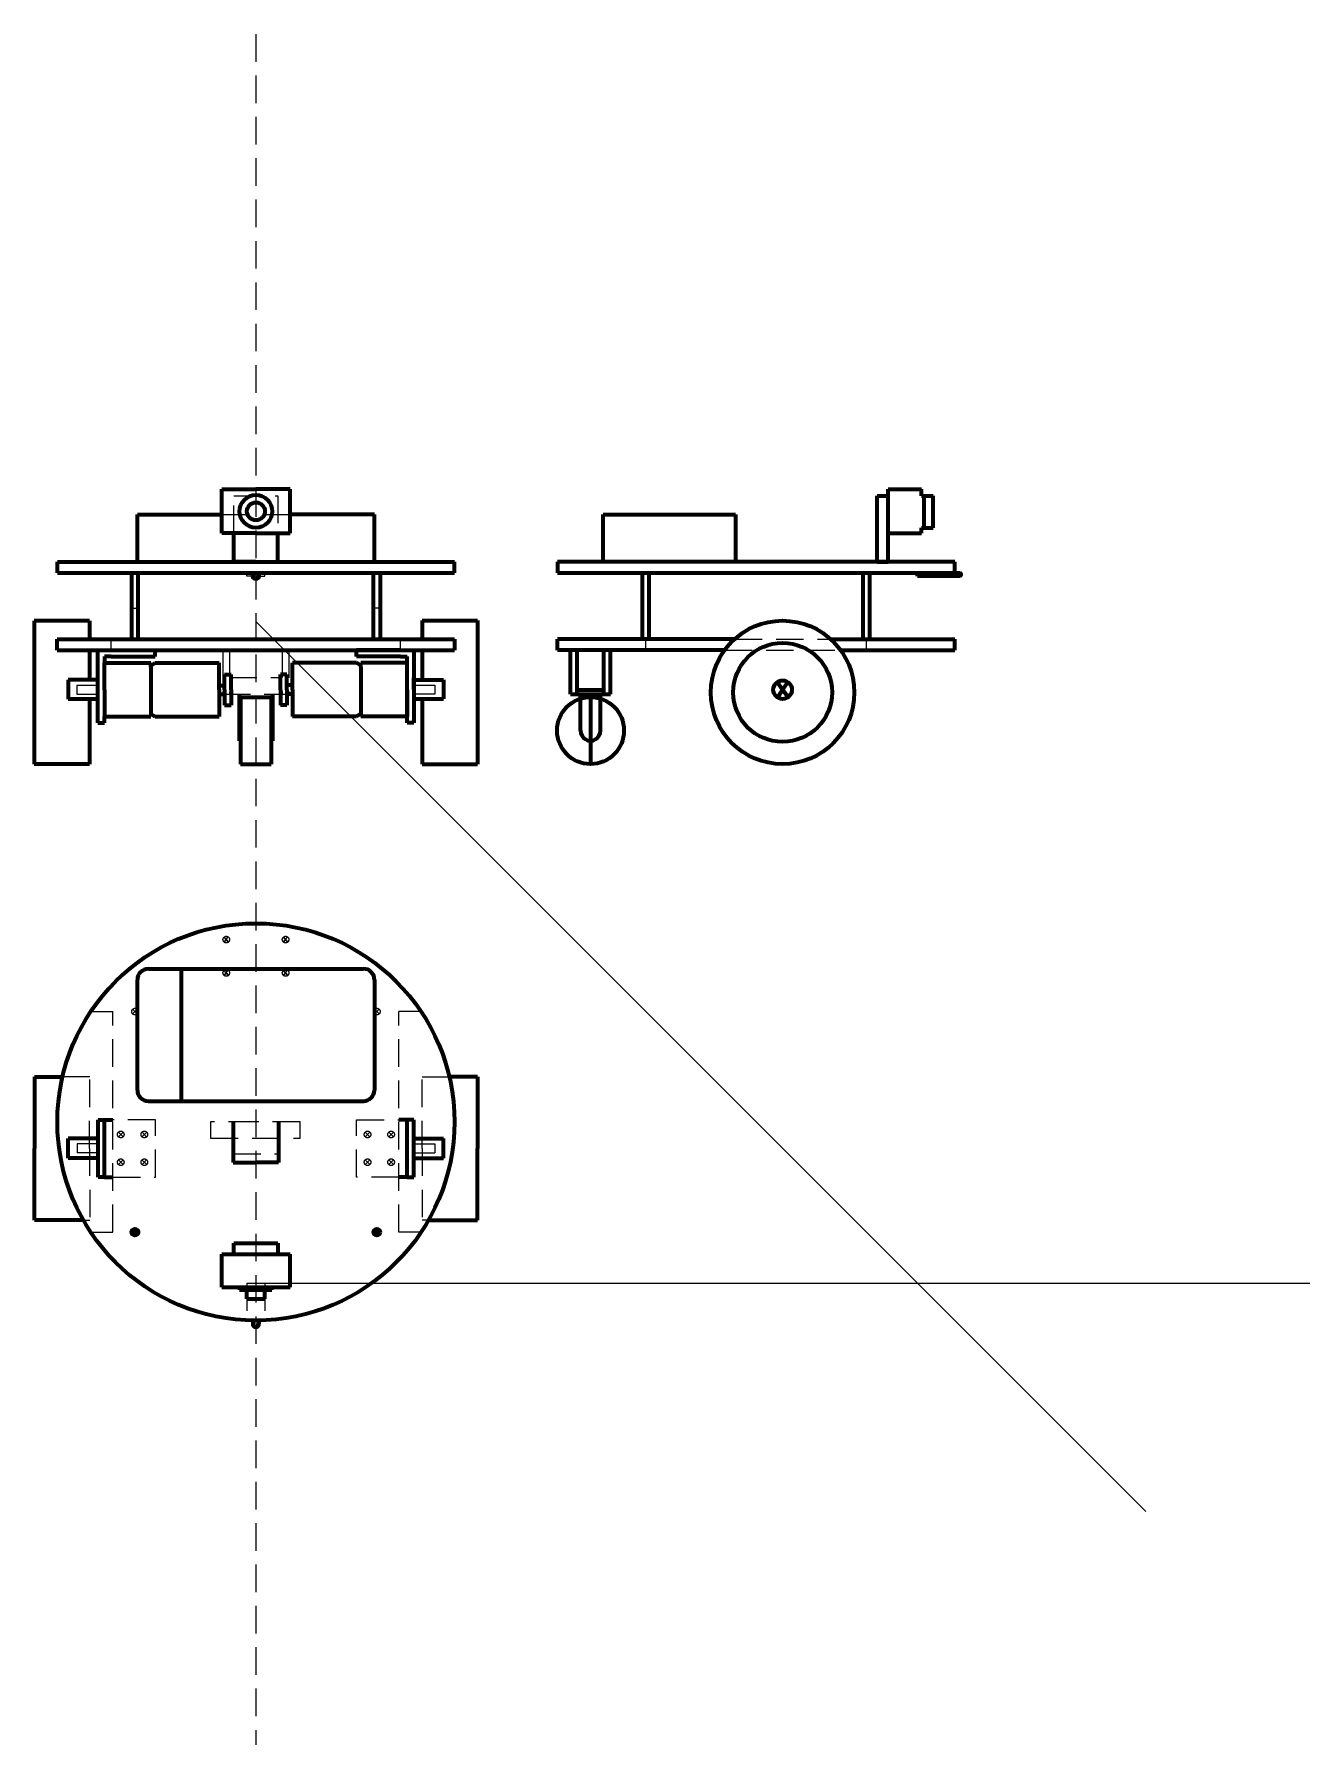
# Model space of a CAD drawing. Header units: millimetres. Extents: x 8094 to 9720, y 1646 to 2222.
# Drawn here: x 9662.1 to 9719.9, y 1646 to 1723.5 of the extents above; entities that cross this region are included whole.
import ezdxf

# ---------------------------------------------------------------- set-up
doc = ezdxf.new("R2010")
doc.units = ezdxf.units.MM
doc.header["$LTSCALE"] = 5
doc.linetypes.add('HIDDEN', pattern=[0.375, 0.25, -0.125])
for name, color, linetype, lineweight in [('AM_5', 3, 'Continuous', 25), ('khuat', 6, 'HIDDEN', 9), ('net dam', 7, 'Continuous', 120)]:
    doc.layers.add(name, color=color, linetype=linetype, lineweight=lineweight)

msp = doc.modelspace()

# ---------------------------------------------------------------- linework, layer by layer
at = {"layer": 'AM_5'}
for p, q in [((9672.159, 1696.878), (9712.506, 1656.531)), ((9672.565, 1666.887), (9719.936, 1666.887))]:
    msp.add_line(p, q, dxfattribs=at)
at = {"layer": 'khuat'}
for p, q in [((9672.159, 1723.505), (9672.159, 1645.961)), ((9671.164, 1700.885), (9671.164, 1702.586)), ((9671.164, 1702.586), (9673.164, 1702.586)), ((9673.164, 1702.586), (9673.164, 1700.885)), ((9670.614, 1701.727), (9673.714, 1701.727)), ((9671.754, 1698.944), (9671.754, 1699.085)), ((9672.574, 1698.944), (9672.574, 1699.085)), ((9672.159, 1698.944), (9671.749, 1698.944)), ((9672.159, 1698.944), (9672.569, 1698.944)), ((9666.521, 1697.492), (9666.821, 1697.492)), ((9677.797, 1697.492), (9677.497, 1697.492)), ((9665.606, 1695.589), (9665.606, 1696.089)), ((9665.606, 1695.589), (9665.606, 1696.089)), ((9678.722, 1695.589), (9678.722, 1696.089)), ((9678.722, 1695.589), (9678.722, 1696.089)), ((9689.839, 1695.585), (9689.839, 1696.085)), ((9693.865, 1696.085), (9698.213, 1696.085)), ((9699.839, 1695.585), (9699.839, 1696.085)), ((9670.669, 1695.581), (9670.669, 1693.581)), ((9670.969, 1695.588), (9670.969, 1693.581)), ((9673.359, 1695.588), (9673.359, 1693.581)), ((9673.659, 1695.581), (9673.659, 1693.581)), ((9693.413, 1695.585), (9698.664, 1695.585)), ((9664.996, 1693.988), (9664.046, 1693.988)), ((9664.046, 1693.988), (9664.046, 1693.588)), ((9664.046, 1693.588), (9664.996, 1693.588)), ((9670.669, 1693.581), (9673.659, 1693.581)), ((9670.959, 1694.339), (9673.359, 1694.339)), ((9679.322, 1693.989), (9680.272, 1693.989)), ((9680.272, 1693.589), (9679.322, 1693.589)), ((9680.272, 1693.989), (9680.272, 1693.589)), ((9670.916, 1682.348), (9670.721, 1682.576)), ((9670.73, 1682.341), (9670.907, 1682.583)), ((9670.819, 1682.462), (9670.73, 1682.341)), ((9670.819, 1682.462), (9670.916, 1682.348)), ((9673.606, 1682.348), (9673.412, 1682.576)), ((9673.421, 1682.341), (9673.598, 1682.583)), ((9673.509, 1682.462), (9673.421, 1682.341)), ((9673.509, 1682.462), (9673.606, 1682.348)), ((9670.916, 1680.835), (9670.721, 1681.063)), ((9670.73, 1680.828), (9670.907, 1681.07)), ((9670.819, 1680.949), (9670.73, 1680.828)), ((9670.819, 1680.949), (9670.916, 1680.835)), ((9673.606, 1680.835), (9673.412, 1681.063)), ((9673.421, 1680.828), (9673.598, 1681.07)), ((9673.509, 1680.949), (9673.421, 1680.828)), ((9673.509, 1680.949), (9673.606, 1680.835)), ((9664.681, 1679.198), (9665.681, 1679.198)), ((9665.681, 1669.198), (9665.681, 1679.198)), ((9666.575, 1679.092), (9666.787, 1679.304)), ((9666.576, 1679.306), (9666.785, 1679.09)), ((9677.753, 1679.092), (9677.541, 1679.304)), ((9677.752, 1679.306), (9677.543, 1679.09)), ((9678.647, 1669.198), (9678.647, 1679.198)), ((9679.647, 1679.198), (9678.647, 1679.198)), ((9664.631, 1676.248), (9663.4, 1676.248)), ((9664.623, 1672.998), (9664.631, 1676.248)), ((9679.704, 1672.998), (9679.697, 1676.248)), ((9679.697, 1676.248), (9680.927, 1676.248)), ((9667.606, 1674.298), (9665.681, 1674.298)), ((9667.606, 1671.698), (9667.606, 1674.298)), ((9672.164, 1674.198), (9670.111, 1674.198)), ((9670.111, 1674.198), (9670.111, 1673.458)), ((9674.169, 1674.198), (9672.164, 1674.198)), ((9674.169, 1673.458), (9674.169, 1674.198)), ((9676.722, 1671.698), (9676.721, 1674.298)), ((9676.721, 1674.298), (9678.647, 1674.298)), ((9665.929, 1673.521), (9666.141, 1673.733)), ((9666.035, 1673.627), (9665.929, 1673.521)), ((9665.931, 1673.735), (9666.139, 1673.519)), ((9666.999, 1673.521), (9667.211, 1673.733)), ((9667.105, 1673.627), (9666.999, 1673.521)), ((9667.001, 1673.735), (9667.209, 1673.519)), ((9670.111, 1673.458), (9674.169, 1673.458)), ((9677.329, 1673.521), (9677.117, 1673.733)), ((9677.327, 1673.735), (9677.118, 1673.519)), ((9677.223, 1673.627), (9677.329, 1673.521)), ((9678.399, 1673.521), (9678.187, 1673.733)), ((9678.397, 1673.735), (9678.189, 1673.519)), ((9678.293, 1673.627), (9678.399, 1673.521)), ((9665.008, 1673.198), (9664.056, 1673.198)), ((9664.056, 1673.198), (9664.056, 1672.798)), ((9665.008, 1672.798), (9664.056, 1672.798)), ((9664.623, 1672.998), (9664.631, 1669.748)), ((9671.138, 1672.756), (9673.19, 1672.756)), ((9679.32, 1673.198), (9680.272, 1673.198)), ((9679.32, 1672.798), (9680.272, 1672.798)), ((9679.704, 1672.998), (9679.697, 1669.748)), ((9680.272, 1673.198), (9680.272, 1672.798)), ((9666.035, 1672.369), (9665.929, 1672.475)), ((9665.929, 1672.475), (9666.141, 1672.263)), ((9665.931, 1672.261), (9666.139, 1672.477)), ((9667.105, 1672.369), (9666.999, 1672.475)), ((9666.999, 1672.475), (9667.211, 1672.263)), ((9667.001, 1672.261), (9667.209, 1672.477)), ((9677.329, 1672.475), (9677.117, 1672.263)), ((9677.327, 1672.261), (9677.118, 1672.477)), ((9677.223, 1672.369), (9677.329, 1672.475)), ((9678.399, 1672.475), (9678.187, 1672.263)), ((9678.397, 1672.261), (9678.189, 1672.477)), ((9678.293, 1672.369), (9678.399, 1672.475)), ((9665.681, 1671.698), (9667.606, 1671.698)), ((9678.647, 1671.698), (9676.722, 1671.698)), ((9664.341, 1669.748), (9664.631, 1669.748)), ((9679.987, 1669.748), (9679.697, 1669.748)), ((9664.681, 1669.198), (9665.681, 1669.198)), ((9664.697, 1669.198), (9664.797, 1669.198)), ((9679.647, 1669.198), (9678.647, 1669.198)), ((9671.754, 1666.887), (9672.574, 1666.887)), ((9671.754, 1666.887), (9671.754, 1665.207)), ((9672.565, 1666.887), (9672.565, 1665.207))]:
    msp.add_line(p, q, dxfattribs=at)
for centre in [(9670.819, 1682.462), (9670.819, 1682.462), (9673.509, 1682.462), (9673.509, 1682.462), (9670.819, 1680.949), (9670.819, 1680.949), (9673.509, 1680.949), (9673.509, 1680.949), (9666.681, 1679.198), (9677.647, 1679.198), (9666.035, 1673.627), (9667.105, 1673.627), (9677.223, 1673.627), (9678.293, 1673.627), (9666.035, 1672.369), (9667.105, 1672.369), (9677.223, 1672.369), (9678.293, 1672.369)]:
    msp.add_circle(centre, 0.15, dxfattribs=at)
at = {"layer": 'net dam'}
for p, q in [((9670.614, 1700.885), (9670.614, 1702.885)), ((9670.614, 1702.885), (9672.164, 1702.885)), ((9673.714, 1702.885), (9672.164, 1702.885)), ((9673.714, 1700.885), (9673.714, 1702.885)), ((9700.83, 1702.885), (9702.33, 1702.885)), ((9700.83, 1702.586), (9700.83, 1702.885)), ((9702.33, 1702.586), (9702.33, 1702.885)), ((9700.33, 1699.585), (9700.33, 1702.586)), ((9700.33, 1702.586), (9700.83, 1702.586)), ((9700.33, 1702.586), (9700.83, 1702.586)), ((9700.83, 1699.585), (9700.83, 1702.586)), ((9702.33, 1702.586), (9702.858, 1702.586)), ((9702.458, 1701.135), (9702.458, 1702.586)), ((9702.858, 1701.135), (9702.858, 1702.586)), ((9666.788, 1699.585), (9666.788, 1701.727)), ((9666.788, 1701.727), (9670.614, 1701.727)), ((9677.54, 1701.727), (9673.714, 1701.727)), ((9677.54, 1699.585), (9677.54, 1701.727)), ((9687.899, 1699.585), (9687.899, 1701.727)), ((9687.899, 1701.727), (9693.898, 1701.727)), ((9693.898, 1701.727), (9693.898, 1699.585)), ((9672.164, 1700.885), (9670.614, 1700.885)), ((9671.164, 1699.586), (9671.164, 1700.885)), ((9672.164, 1700.885), (9673.714, 1700.885)), ((9673.164, 1699.585), (9673.164, 1700.885)), ((9700.83, 1700.885), (9702.33, 1700.885)), ((9702.33, 1700.885), (9702.33, 1701.135)), ((9702.33, 1701.135), (9702.858, 1701.135)), ((9663.164, 1699.585), (9681.164, 1699.585)), ((9663.164, 1699.085), (9663.164, 1699.585)), ((9663.164, 1699.085), (9681.164, 1699.085)), ((9666.521, 1699.085), (9666.521, 1696.085)), ((9666.821, 1696.085), (9666.821, 1699.085)), ((9672.164, 1699.585), (9671.164, 1699.586)), ((9677.497, 1696.085), (9677.497, 1699.085)), ((9677.797, 1699.085), (9677.797, 1696.085)), ((9681.164, 1699.085), (9681.164, 1699.585)), ((9685.839, 1699.585), (9685.839, 1699.085)), ((9703.839, 1699.585), (9685.839, 1699.585)), ((9685.839, 1699.085), (9703.839, 1699.085)), ((9689.689, 1696.085), (9689.689, 1699.085)), ((9689.989, 1696.085), (9689.989, 1699.085)), ((9699.689, 1696.085), (9699.689, 1699.085)), ((9699.989, 1696.085), (9699.989, 1699.085)), ((9700.33, 1699.585), (9700.83, 1699.585)), ((9702.149, 1698.944), (9702.149, 1699.085)), ((9703.839, 1699.085), (9703.839, 1699.585)), ((9703.839, 1699.085), (9704.069, 1699.085)), ((9703.839, 1699.085), (9703.839, 1698.944)), ((9703.839, 1698.944), (9702.149, 1698.944)), ((9704.069, 1698.944), (9703.839, 1698.944)), ((9662.113, 1696.918), (9662.113, 1690.418)), ((9664.613, 1696.918), (9662.113, 1696.918)), ((9663.962, 1696.924), (9663.962, 1696.924)), ((9664.613, 1696.918), (9664.613, 1696.084)), ((9679.704, 1696.92), (9679.704, 1696.085)), ((9679.704, 1696.92), (9682.204, 1696.92)), ((9679.993, 1696.924), (9679.993, 1696.924)), ((9682.204, 1696.92), (9682.204, 1690.42)), ((9663.159, 1696.085), (9681.159, 1696.085)), ((9663.159, 1695.585), (9663.159, 1696.085)), ((9681.159, 1696.085), (9681.159, 1695.585)), ((9685.839, 1695.585), (9685.839, 1696.085)), ((9693.865, 1696.085), (9685.839, 1696.085)), ((9698.213, 1696.085), (9703.839, 1696.085)), ((9703.839, 1695.585), (9703.839, 1696.085)), ((9663.159, 1695.585), (9681.159, 1695.585)), ((9664.613, 1695.584), (9664.613, 1694.238)), ((9664.996, 1692.288), (9664.996, 1695.584)), ((9665.596, 1695.288), (9665.296, 1695.288)), ((9665.296, 1695.288), (9665.296, 1695.008)), ((9665.596, 1695.288), (9667.596, 1695.288)), ((9667.596, 1695.288), (9667.596, 1695.588)), ((9672.159, 1695.585), (9673.659, 1695.581)), ((9678.722, 1695.589), (9676.722, 1695.589)), ((9676.722, 1695.289), (9676.722, 1695.589)), ((9678.722, 1695.289), (9676.722, 1695.289)), ((9678.722, 1695.589), (9679.322, 1695.589)), ((9678.722, 1695.289), (9679.022, 1695.289)), ((9679.022, 1692.289), (9679.022, 1695.289)), ((9679.322, 1695.589), (9679.322, 1692.289)), ((9679.704, 1695.585), (9679.704, 1694.239)), ((9693.413, 1695.585), (9685.839, 1695.585)), ((9686.425, 1693.581), (9686.425, 1695.585)), ((9686.725, 1693.581), (9686.725, 1695.585)), ((9687.938, 1693.581), (9687.938, 1695.585)), ((9688.238, 1693.581), (9688.238, 1695.585)), ((9698.664, 1695.585), (9703.839, 1695.585)), ((9665.299, 1693.788), (9665.296, 1695.008)), ((9665.296, 1695.008), (9667.393, 1695.008)), ((9667.393, 1694.809), (9667.393, 1695.009)), ((9667.393, 1694.881), (9667.593, 1695.008)), ((9667.393, 1694.808), (9667.393, 1692.568)), ((9667.593, 1695.008), (9670.496, 1695.008)), ((9670.496, 1693.788), (9670.493, 1695.008)), ((9670.746, 1693.783), (9670.746, 1694.483)), ((9670.746, 1694.483), (9671.046, 1694.483)), ((9671.046, 1693.783), (9671.046, 1694.483)), ((9673.571, 1694.484), (9673.271, 1694.484)), ((9673.271, 1693.784), (9673.271, 1694.484)), ((9673.571, 1693.784), (9673.571, 1694.484)), ((9676.725, 1695.009), (9673.822, 1695.009)), ((9673.822, 1693.789), (9673.825, 1695.009)), ((9676.925, 1694.882), (9676.725, 1695.009)), ((9679.022, 1695.009), (9676.925, 1695.009)), ((9676.925, 1694.809), (9676.925, 1695.009)), ((9676.925, 1694.809), (9676.925, 1692.569)), ((9679.018, 1693.789), (9679.022, 1695.009)), ((9664.996, 1694.238), (9663.65, 1694.238)), ((9663.65, 1694.238), (9663.65, 1693.367)), ((9664.996, 1693.803), (9664.996, 1694.324)), ((9664.996, 1693.988), (9664.996, 1694.238)), ((9665.299, 1693.788), (9665.296, 1692.568)), ((9670.496, 1693.788), (9670.493, 1692.568)), ((9670.496, 1693.788), (9670.497, 1693.988)), ((9670.497, 1693.988), (9670.746, 1693.988)), ((9670.498, 1693.589), (9670.748, 1693.59)), ((9670.746, 1693.783), (9670.746, 1693.083)), ((9671.032, 1693.58), (9671.023, 1693.579)), ((9671.046, 1693.783), (9671.046, 1693.083)), ((9671.399, 1693.581), (9671.399, 1691.479)), ((9672.919, 1693.581), (9672.919, 1691.479)), ((9673.271, 1693.784), (9673.271, 1693.084)), ((9673.82, 1693.59), (9673.57, 1693.592)), ((9673.821, 1693.989), (9673.571, 1693.989)), ((9673.571, 1693.784), (9673.571, 1693.084)), ((9673.822, 1693.789), (9673.821, 1693.989)), ((9673.822, 1693.789), (9673.825, 1692.569)), ((9679.018, 1693.789), (9679.022, 1692.569)), ((9679.322, 1693.804), (9679.322, 1694.325)), ((9679.322, 1693.989), (9679.322, 1694.239)), ((9679.322, 1694.239), (9680.668, 1694.239)), ((9680.668, 1694.239), (9680.668, 1693.369)), ((9686.425, 1693.581), (9688.238, 1693.581)), ((9686.725, 1693.789), (9687.938, 1693.789)), ((9686.873, 1691.946), (9686.873, 1693.581)), ((9687.331, 1693.581), (9687.331, 1690.733)), ((9687.789, 1691.946), (9687.789, 1693.581)), ((9696.286, 1693.45), (9695.79, 1694.129)), ((9695.802, 1693.442), (9696.275, 1694.137)), ((9696.038, 1693.789), (9695.802, 1693.442)), ((9696.038, 1693.789), (9696.286, 1693.45)), ((9664.996, 1693.367), (9663.65, 1693.367)), ((9664.613, 1693.367), (9664.613, 1690.418)), ((9670.746, 1693.083), (9671.046, 1693.083)), ((9671.466, 1693.454), (9671.466, 1692.77)), ((9671.466, 1693.454), (9672.852, 1693.454)), ((9672.852, 1693.454), (9672.852, 1692.77)), ((9673.571, 1693.084), (9673.271, 1693.084)), ((9679.322, 1693.369), (9680.668, 1693.369)), ((9679.704, 1693.369), (9679.704, 1690.42)), ((9687.331, 1693.454), (9687.331, 1690.42)), ((9664.996, 1692.288), (9664.996, 1692.288)), ((9664.996, 1692.288), (9665.296, 1692.288)), ((9665.296, 1692.568), (9667.393, 1692.568)), ((9665.296, 1692.288), (9665.296, 1692.568)), ((9667.393, 1692.695), (9667.593, 1692.568)), ((9667.593, 1692.568), (9670.496, 1692.568)), ((9671.466, 1692.77), (9671.466, 1692.197)), ((9671.466, 1692.197), (9671.466, 1690.42)), ((9672.852, 1692.77), (9672.852, 1692.197)), ((9672.852, 1692.197), (9672.852, 1690.42)), ((9676.725, 1692.569), (9673.822, 1692.569)), ((9676.925, 1692.697), (9676.725, 1692.569)), ((9679.022, 1692.569), (9676.925, 1692.569)), ((9679.322, 1692.289), (9679.022, 1692.289)), ((9679.322, 1692.289), (9679.322, 1692.289)), ((9671.399, 1691.479), (9671.466, 1691.479)), ((9672.919, 1691.479), (9672.852, 1691.479)), ((9664.613, 1690.418), (9662.113, 1690.418)), ((9671.466, 1690.42), (9672.852, 1690.42)), ((9679.704, 1690.42), (9682.204, 1690.42)), ((9666.788, 1675.638), (9666.788, 1680.638)), ((9667.288, 1681.138), (9677.039, 1681.138)), ((9668.788, 1675.138), (9668.788, 1681.138)), ((9677.539, 1680.637), (9677.533, 1675.637)), ((9662.123, 1676.248), (9662.123, 1672.998)), ((9662.123, 1676.248), (9663.4, 1676.248)), ((9682.204, 1676.248), (9680.927, 1676.248)), ((9682.204, 1676.248), (9682.204, 1672.998)), ((9667.288, 1675.138), (9677.072, 1675.139)), ((9665.006, 1671.698), (9665.006, 1674.298)), ((9665.006, 1674.298), (9665.681, 1674.298)), ((9665.306, 1671.698), (9665.306, 1674.298)), ((9671.138, 1674.198), (9671.138, 1672.352)), ((9673.19, 1674.198), (9673.19, 1672.352)), ((9679.322, 1674.298), (9678.647, 1674.298)), ((9679.022, 1671.698), (9679.022, 1674.298)), ((9679.322, 1671.698), (9679.322, 1674.298)), ((9663.66, 1672.558), (9663.66, 1673.438)), ((9665.005, 1673.438), (9663.66, 1673.438)), ((9679.322, 1673.438), (9680.668, 1673.438)), ((9680.668, 1672.558), (9680.668, 1673.438)), ((9662.123, 1669.748), (9662.123, 1672.998)), ((9682.204, 1669.748), (9682.204, 1672.998)), ((9665.005, 1672.558), (9663.66, 1672.558)), ((9671.138, 1672.352), (9672.164, 1672.352)), ((9673.19, 1672.352), (9672.164, 1672.352)), ((9679.322, 1672.558), (9680.668, 1672.558)), ((9665.306, 1671.698), (9665.006, 1671.698)), ((9665.306, 1671.698), (9665.681, 1671.698)), ((9679.022, 1671.698), (9678.647, 1671.698)), ((9679.022, 1671.698), (9679.322, 1671.698)), ((9664.341, 1669.748), (9662.123, 1669.748)), ((9679.987, 1669.748), (9682.204, 1669.748)), ((9666.681, 1669.198), (9666.575, 1669.304)), ((9666.575, 1669.304), (9666.787, 1669.092)), ((9666.576, 1669.09), (9666.785, 1669.306)), ((9677.753, 1669.304), (9677.541, 1669.092)), ((9677.752, 1669.09), (9677.543, 1669.306)), ((9677.647, 1669.198), (9677.753, 1669.304)), ((9670.614, 1668.207), (9673.714, 1668.207)), ((9670.614, 1666.707), (9670.614, 1668.207)), ((9671.164, 1668.207), (9671.164, 1668.707)), ((9671.164, 1668.707), (9673.164, 1668.707)), ((9673.164, 1668.707), (9673.164, 1668.207)), ((9673.714, 1666.707), (9673.714, 1668.207)), ((9670.614, 1666.707), (9673.714, 1666.707)), ((9671.423, 1666.707), (9671.423, 1666.579)), ((9671.423, 1666.579), (9672.889, 1666.579)), ((9671.758, 1666.179), (9671.758, 1666.579)), ((9672.569, 1666.179), (9672.569, 1666.579)), ((9672.889, 1666.579), (9672.889, 1666.707)), ((9671.758, 1666.179), (9672.569, 1666.179)), ((9672.018, 1665.199), (9672.018, 1665.039)), ((9672.301, 1665.199), (9672.301, 1665.039))]:
    msp.add_line(p, q, dxfattribs=at)
for centre, radius in [((9672.164, 1701.876), 0.741), ((9672.164, 1701.876), 0.405), ((9672.159, 1698.944), 0.141), ((9696.039, 1693.67), 3.25), ((9696.039, 1693.67), 2.243), ((9696.038, 1693.789), 0.421), ((9687.331, 1691.937), 1.517), ((9672.164, 1674.198), 9), ((9666.681, 1669.198), 0.15), ((9677.647, 1669.198), 0.15)]:
    msp.add_circle(centre, radius, dxfattribs=at)
for centre, radius, start, end in [((9704.069, 1699.014), 0.0707, 270, 90), ((9687.331, 1691.937), 0.458, 178.93922, 1.06078), ((9667.288, 1680.638), 0.5, 90, 180), ((9677.039, 1680.638), 0.5, 359.9221, 90), ((9667.288, 1675.638), 0.5, 180, 270.00873), ((9677.033, 1675.638), 0.5, 270, 359.9221), ((9672.159, 1665.038), 0.141, 180, 0)]:
    msp.add_arc(centre, radius, start, end, dxfattribs=at)

doc.saveas('drawing.dxf')
